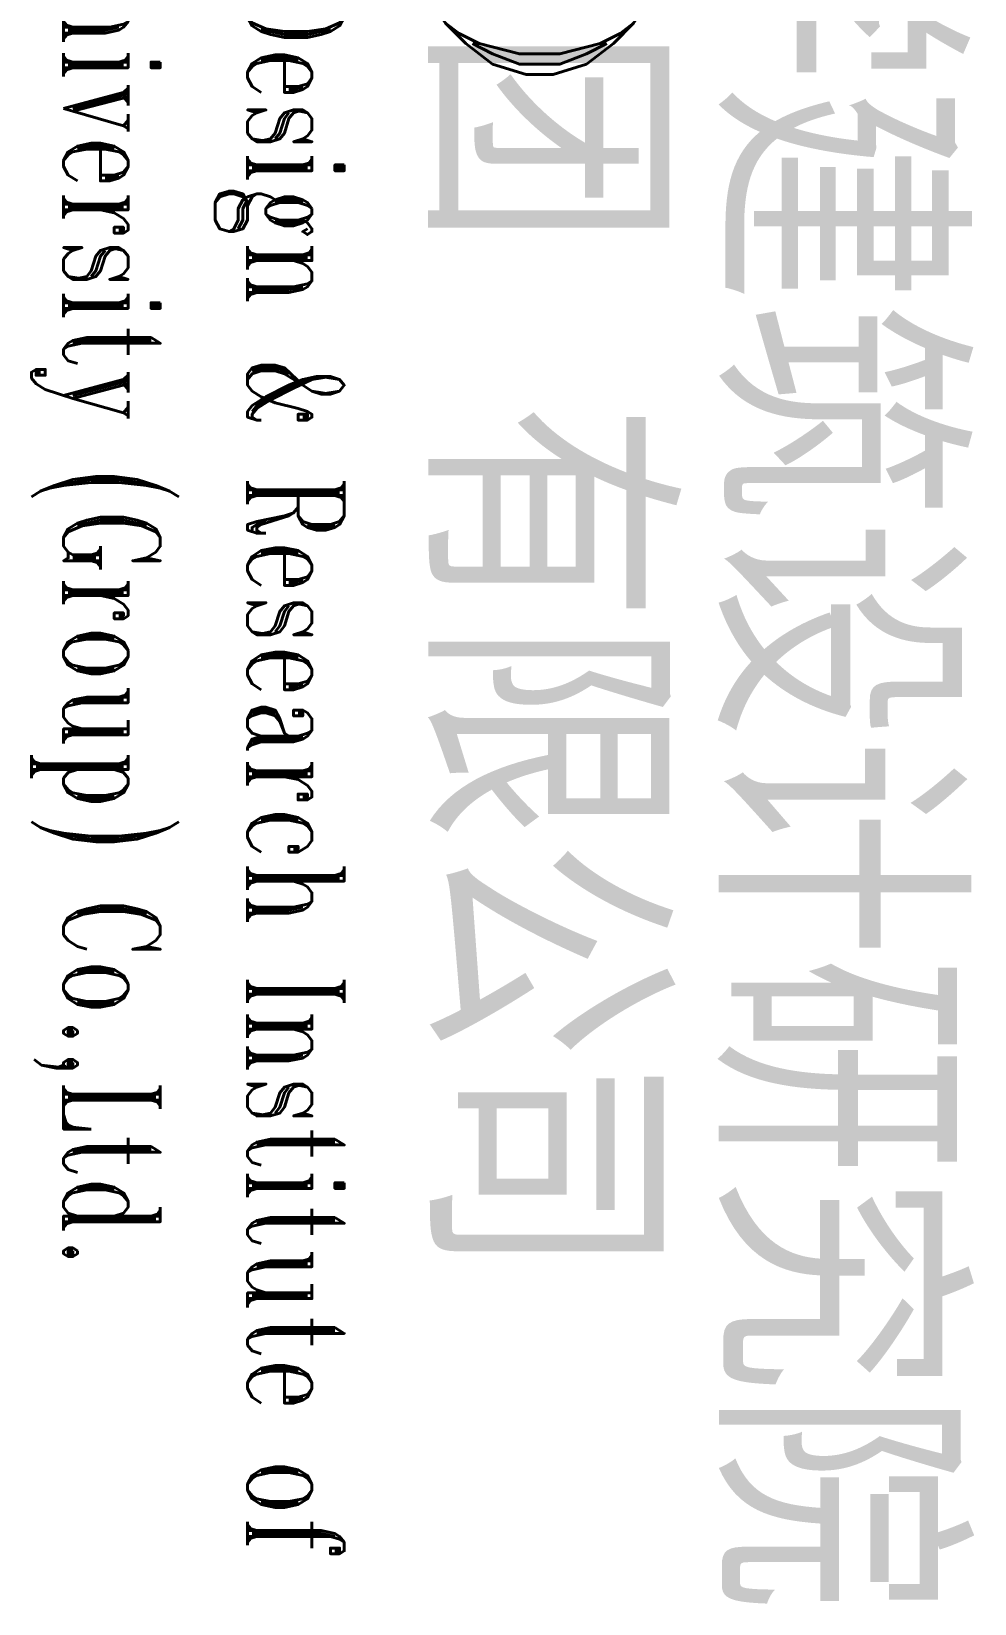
# Model space of a CAD drawing. Extents: x -395226 to -176901, y -140672 to 68263.
# Drawn here: x -203004 to -201833, y 9833 to 11785 of the extents above; entities that cross this region are included whole.
import ezdxf
from ezdxf.enums import TextEntityAlignment as Align

# ---------------------------------------------------------------- set-up
doc = ezdxf.new("R2010")
doc.units = 0
doc.header["$LTSCALE"] = 1000
doc.header["$MEASUREMENT"] = 0
doc.layers.get('0').update_dxf_attribs({"linetype": 'CONTINUOUS'})
doc.layers.add('图框', color=7, linetype='CONTINUOUS')
doc.styles.add('TKZ1_tjhts.shx', font='tjromant.shx', dxfattribs={"bigfont": 'tjhts.shx'})

# ---------------------------------------------------------------- blocks, each defined once
blk = doc.blocks.new('TJAD_TK_LOGO')
at = {"style": 'TKZ1_tjhts.shx', "width": 0.7}
for s, p in [('Architectural Design & Research Institute of', (0.6, -1.0814)), ('Tongji University (Group) Co.,Ltd.', (0.6, -1.2887))]:
    blk.add_text(s, height=0.108983, dxfattribs=at).set_placement(p, align=Align.MIDDLE_CENTER)
at = {"layer": '图框', "style": 'TKZ1_tjhts.shx'}
for s, height, p in [('同济大学建筑设计研究院', 0.258835, (0.6, -0.4754)), (' 集团 有限公司', 0.25884, (0.6594, -0.8031))]:
    blk.add_text(s, height=height, dxfattribs=at).set_placement(p, align=Align.MIDDLE_CENTER)
at = {"layer": '图框', "style": 'TKZ1_tjhts.shx', "width": 1.7}
blk.add_text('(  )', height=0.15893, dxfattribs=at).set_placement((-0.44, -0.8747))
blk = doc.blocks.new('TJAD_TK_A0')
at = {"color": 1, "xscale": 22.02171320475958, "yscale": 22.02171320475958, "zscale": 22.02171320475958}
blk.add_blockref('TJAD_TK_LOGO', (2098.787, -92.377), dxfattribs=at)

msp = doc.modelspace()

# ---------------------------------------------------------------- block references
at = {"layer": '图框', "xscale": 50, "yscale": 50, "zscale": 50, "rotation": 270}
msp.add_blockref('TJAD_TK_A0', (-196865.8, 116912.9), dxfattribs=at)

doc.saveas('drawing.dxf')
